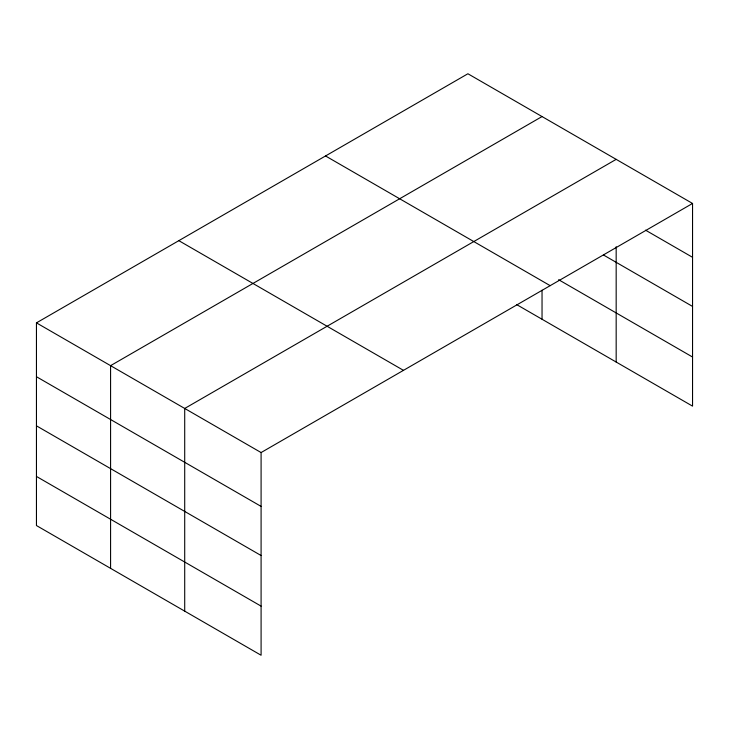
<?xml version="1.0" encoding="UTF-8"?>
<svg xmlns="http://www.w3.org/2000/svg" width="729" height="729" viewBox="0 0 729 729"><rect width="100%" height="100%" fill="white"/><g stroke="black" fill="none" stroke-linecap="round" stroke-linejoin="round"><path stroke-width="1.09" d="M36.45 322.865L261.091 452.554L261.091 655.243L36.45 525.545L36.45 322.865L467.909 73.757L692.55 203.455L692.55 406.135L516.679 304.604M542.039 116.558L110.58 365.657L110.58 568.347M616.169 159.359L184.71 408.459L184.71 611.148M261.091 452.554L692.55 203.455M645.548 230.173L692.55 257.31M603.494 255.004L692.55 306.426M558.624 279.708L692.55 357.028M325.526 155.96L550.167 285.659M178.833 240.661L403.474 370.35M36.45 376.72L261.091 506.409M36.45 425.836L261.091 555.525M36.45 476.438L261.091 606.127M616.169 246.703L616.169 362.04M542.039 290.224L542.039 319.247"/></g></svg>
